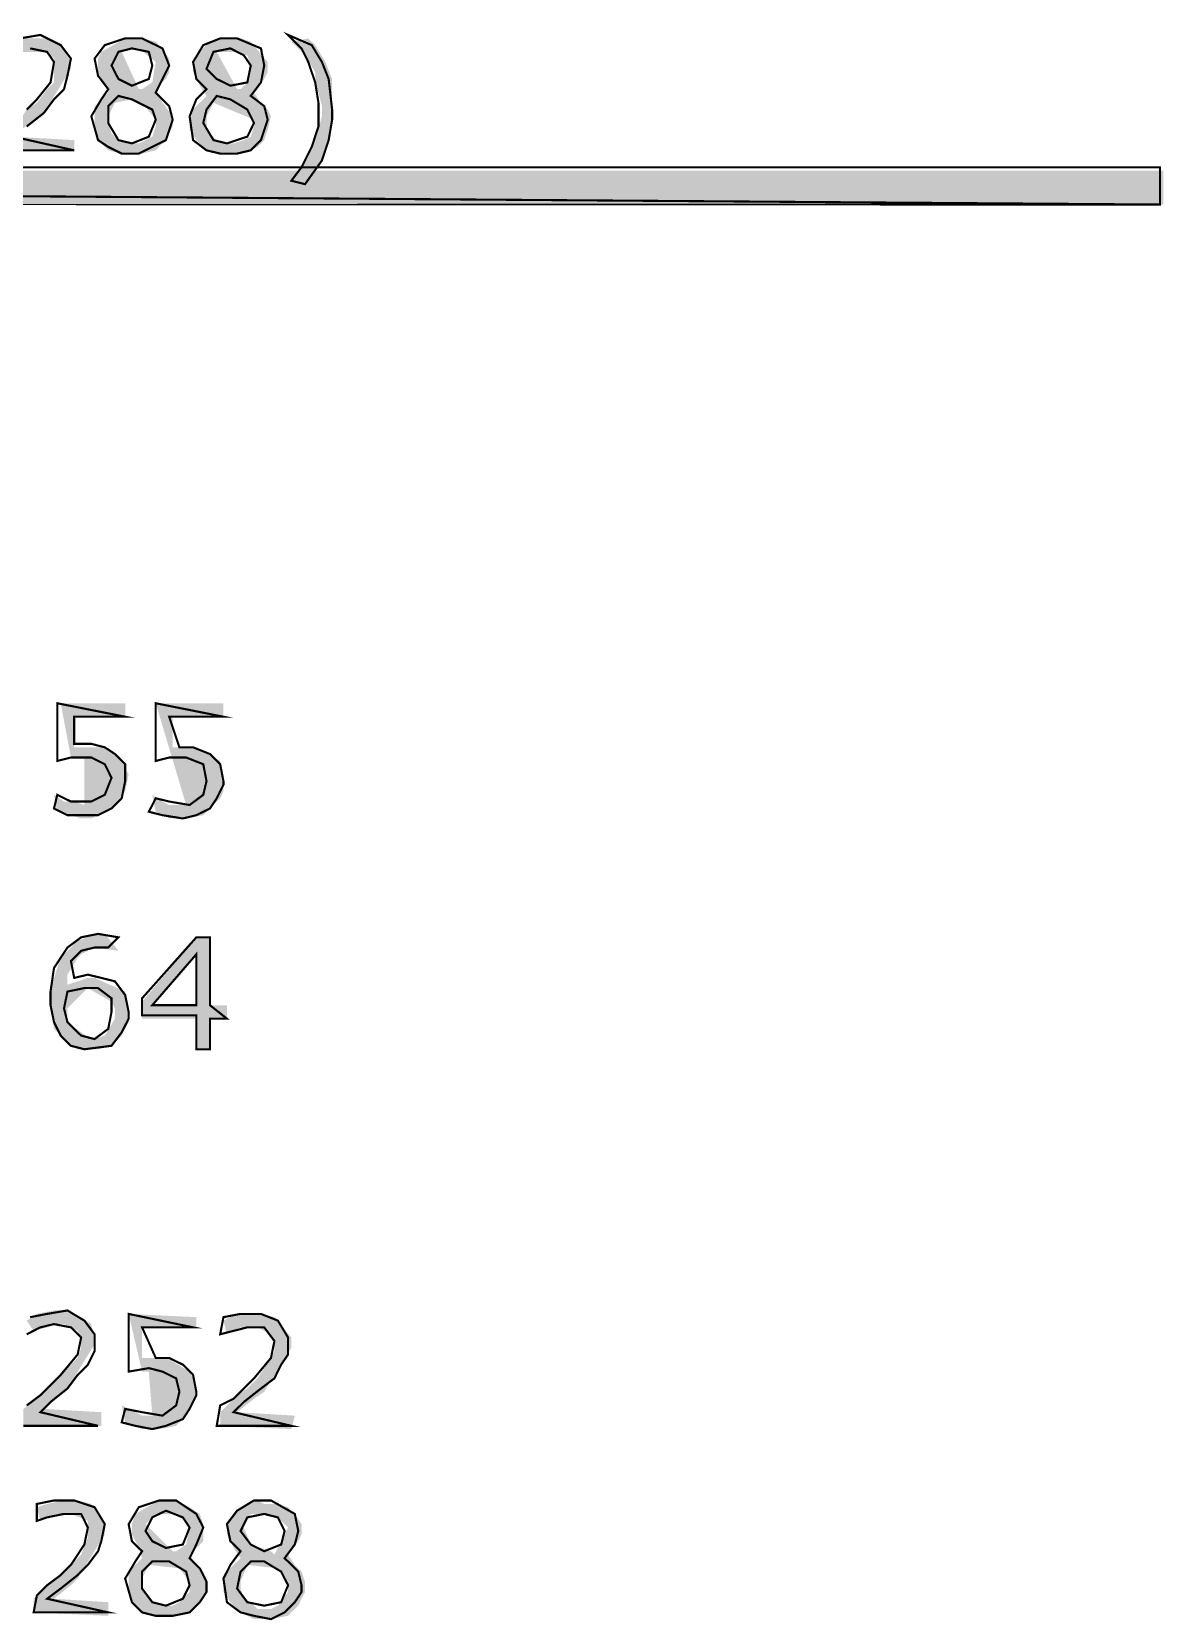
# Model space of a CAD drawing. Header units: millimetres. Extents: x 688550 to 690417, y 7458888 to 7459543.
# Drawn here: x 690329.45 to 690354.16, y 7459299.29 to 7459333.98 of the extents above; entities that cross this region are included whole.
import ezdxf

# ---------------------------------------------------------------- set-up
doc = ezdxf.new("R2010")
doc.units = ezdxf.units.MM
doc.header["$LTSCALE"] = 3
doc.header["$MEASUREMENT"] = 0
doc.layers.add('H', color=7, linetype='Continuous')
doc.layers.add('P', color=7, linetype='Continuous')

msp = doc.modelspace()

# ---------------------------------------------------------------- hatches: boundary and pattern name
at = {"layer": 'H', "linetype": 'Continuous'}
for points in [[(690330.3804570657, 7459331.388102945), (690328.7508570654, 7459331.388102945), (690328.7508570654, 7459331.761902944), (690328.9734570652, 7459331.984502946), (690329.1960570656, 7459332.055902945), (690329.3430570656, 7459332.278502947), (690329.5656570657, 7459332.425502946), (690329.7882570655, 7459332.723702945), (690329.9394570657, 7459332.870702947), (690329.9394570657, 7459333.093302946), (690329.9394570657, 7459333.240302945), (690329.9394570657, 7459333.391502945), (690329.7882570655, 7459333.538502946), (690329.5656570657, 7459333.538502946), (690329.4186570654, 7459333.538502946), (690329.2716570657, 7459333.538502946), (690329.1246570657, 7459333.462902944), (690328.9020570653, 7459333.462902944), (690328.8264570655, 7459333.685502945), (690329.0490570656, 7459333.832502947), (690329.4186570654, 7459333.832502947), (690329.7168570656, 7459333.832502947), (690329.9394570657, 7459333.761102946), (690330.0864570653, 7459333.685502945), (690330.3090570658, 7459333.315902945), (690330.3090570658, 7459333.168902943), (690329.7168570656, 7459332.202902947), (690329.4942570655, 7459332.055902945), (690329.0490570656, 7459331.686302947), (690330.3804570657, 7459331.610702947), (690330.3804570657, 7459331.388102945)], [(690331.4178570657, 7459331.316702946), (690331.1238570657, 7459331.388102945), (690330.9012570656, 7459331.610702947), (690330.8256570658, 7459331.908902943), (690330.8256570658, 7459332.055902945), (690330.8256570658, 7459332.354102947), (690331.1238570657, 7459332.648102945), (690331.2708570653, 7459332.425502946), (690331.1238570657, 7459332.131502945), (690331.1238570657, 7459331.984502946), (690331.1952570656, 7459331.761902944), (690331.3464570654, 7459331.610702947), (690331.5690570655, 7459331.539302945), (690331.7916570656, 7459331.539302945), (690331.9386570653, 7459331.610702947), (690332.0856570656, 7459331.686302947), (690332.1612570657, 7459331.908902943), (690332.1612570657, 7459332.055902945), (690331.8630570655, 7459332.425502946), (690331.6404570654, 7459332.501102943), (690331.2708570653, 7459332.425502946), (690331.1238570657, 7459332.648102945), (690331.0482570656, 7459332.799302945), (690330.9012570656, 7459333.093302946), (690330.9012570656, 7459333.391502945), (690330.9726570655, 7459333.538502946), (690331.4934570658, 7459333.832502947), (690331.8630570655, 7459333.832502947), (690332.1612570657, 7459333.761102946), (690332.2326570656, 7459333.685502945), (690332.4552570654, 7459333.391502945), (690332.4552570654, 7459333.093302946), (690332.3838570655, 7459332.946302947), (690332.1612570657, 7459332.723702945), (690332.0856570656, 7459332.870702947), (690332.1612570657, 7459333.315902945), (690331.7916570656, 7459333.614102947), (690331.5690570655, 7459333.614102947), (690331.4178570657, 7459333.538502946), (690331.7916570656, 7459332.723702945), (690331.8630570655, 7459332.723702945), (690332.0856570656, 7459332.870702947), (690332.1612570657, 7459332.723702945), (690332.3082570657, 7459332.425502946), (690332.5308570655, 7459332.131502945), (690332.5308570655, 7459331.908902943), (690332.3838570655, 7459331.610702947), (690332.3082570657, 7459331.539302945), (690332.1612570657, 7459331.388102945), (690331.8630570655, 7459331.316702946), (690331.4178570657, 7459331.316702946)], [(690333.5682570655, 7459331.316702946), (690333.2700570656, 7459331.388102945), (690333.0474570655, 7459331.610702947), (690332.9004570656, 7459331.833302943), (690332.9004570656, 7459331.984502946), (690332.9760570657, 7459332.278502947), (690333.2700570656, 7459332.576702943), (690333.4212570655, 7459332.425502946), (690333.2700570656, 7459332.131502945), (690333.2700570656, 7459331.908902943), (690333.3456570657, 7459331.761902944), (690333.4926570654, 7459331.610702947), (690333.6396570654, 7459331.539302945), (690333.8622570658, 7459331.539302945), (690334.0848570656, 7459331.610702947), (690334.2360570654, 7459331.686302947), (690334.3074570653, 7459331.908902943), (690334.3074570653, 7459332.055902945), (690333.4212570655, 7459332.425502946), (690333.2700570656, 7459332.576702943), (690333.1230570653, 7459332.799302945), (690332.9760570657, 7459333.093302946), (690332.9760570657, 7459333.315902945), (690333.1230570653, 7459333.538502946), (690333.3456570657, 7459333.761102946), (690333.6396570654, 7459333.832502947), (690334.0134570657, 7459333.832502947), (690334.2360570654, 7459333.761102946), (690334.6056570655, 7459333.315902945), (690334.6056570655, 7459333.093302946), (690334.5300570658, 7459332.946302947), (690334.3074570653, 7459332.648102945), (690334.1604570657, 7459332.870702947), (690334.2360570654, 7459333.240302945), (690334.1604570657, 7459333.462902944), (690333.8622570658, 7459333.538502946), (690333.4926570654, 7459333.538502946), (690333.9378570656, 7459332.723702945), (690334.0134570657, 7459332.723702945), (690334.1604570657, 7459332.870702947), (690334.3074570653, 7459332.648102945), (690334.4586570659, 7459332.425502946), (690334.6056570655, 7459332.278502947), (690334.6770570654, 7459332.131502945), (690334.6056570655, 7459331.833302943), (690334.5300570658, 7459331.610702947), (690334.3830570654, 7459331.463702945), (690334.2360570654, 7459331.388102945), (690333.9378570656, 7459331.316702946), (690333.5682570655, 7459331.316702946)], [(690335.0508570654, 7459330.648902946), (690335.2734570655, 7459330.871502945), (690335.4918570654, 7459331.241102943), (690335.6430570659, 7459331.610702947), (690335.7900570655, 7459332.131502945), (690335.7900570655, 7459332.354102947), (690335.7144570658, 7459332.648102945), (690335.6430570659, 7459332.870702947), (690335.6430570659, 7459333.093302946), (690335.4204570655, 7459333.462902944), (690335.1222570656, 7459333.761102946), (690335.4918570654, 7459333.832502947), (690335.6430570659, 7459333.685502945), (690335.8656570656, 7459333.315902945), (690336.0126570656, 7459332.946302947), (690336.0126570656, 7459332.501102943), (690336.0126570656, 7459331.984502946), (690335.9370570655, 7459331.610702947), (690335.8656570656, 7459331.388102945), (690335.7900570655, 7459331.165502943), (690335.5674570655, 7459330.795902945), (690335.4204570655, 7459330.648902946), (690335.0508570654, 7459330.648902946)], [(690354.1608570657, 7459330.203702945), (690242.6676570653, 7459330.947102943), (690354.1608570657, 7459330.947102943), (690354.1608570657, 7459330.203702945)], [(690242.6676570653, 7459330.203702945), (690242.6676570653, 7459330.947102943), (690354.1608570657, 7459330.203702945), (690242.6676570653, 7459330.203702945)], [(690330.5316570655, 7459316.797302943), (690330.3090570658, 7459316.868702944), (690330.0108570656, 7459316.944302944), (690329.9394570657, 7459317.313902945), (690330.1578570652, 7459317.166902946), (690330.3804570657, 7459317.166902946), (690330.6030570654, 7459317.091302943), (690330.6030570654, 7459318.128702947), (690330.3090570658, 7459318.128702947), (690330.0864570653, 7459319.313102944), (690331.4934570658, 7459319.313102944), (690331.4934570658, 7459319.019102943), (690330.3804570657, 7459319.019102943), (690330.3804570657, 7459318.351302943), (690330.7542570652, 7459318.351302943), (690330.9012570656, 7459318.351302943), (690331.0482570656, 7459318.351302943), (690331.4178570657, 7459318.053102947), (690331.5690570655, 7459317.759102943), (690331.4934570658, 7459317.389502945), (690331.2708570653, 7459317.091302943), (690331.0482570656, 7459316.944302944), (690330.7542570652, 7459316.797302943), (690330.5316570655, 7459316.797302943)], [(690332.6778570658, 7459316.797302943), (690332.4552570654, 7459316.797302943), (690332.1612570657, 7459316.944302944), (690332.0856570656, 7459317.313902945), (690332.3082570657, 7459317.166902946), (690332.4552570654, 7459317.091302943), (690332.6778570658, 7459317.091302943), (690332.8248570655, 7459317.091302943), (690332.1612570657, 7459319.313102944), (690333.6396570654, 7459319.313102944), (690333.6396570654, 7459319.019102943), (690332.5308570655, 7459319.019102943), (690332.5308570655, 7459318.351302943), (690332.8248570655, 7459318.351302943), (690333.0474570655, 7459318.351302943), (690333.1986570654, 7459318.275702943), (690333.5682570655, 7459318.053102947), (690333.6396570654, 7459317.683502943), (690333.6396570654, 7459317.536502944), (690333.6396570654, 7459317.389502945), (690333.5682570655, 7459317.238302945), (690333.4212570655, 7459317.091302943), (690333.1986570654, 7459316.868702944), (690332.8248570655, 7459316.797302943), (690332.6778570658, 7459316.797302943)], [(690330.6786570655, 7459311.757302946), (690330.4560570654, 7459311.757302946), (690330.3090570658, 7459311.832902944), (690330.2334570657, 7459311.904302943), (690329.9394570657, 7459312.202502945), (690329.8638570656, 7459312.719102944), (690329.8638570656, 7459313.017302946), (690329.9394570657, 7459313.315502943), (690330.0864570653, 7459313.756502945), (690330.4560570654, 7459314.130302944), (690330.9012570656, 7459314.277302946), (690331.0482570656, 7459314.277302946), (690331.3464570654, 7459313.907702948), (690330.8256570658, 7459313.979102947), (690330.5316570655, 7459313.832102945), (690330.4560570654, 7459313.756502945), (690330.2334570657, 7459313.386902944), (690330.2334570657, 7459313.164302945), (690330.6786570655, 7459313.315502943), (690330.8256570658, 7459313.315502943), (690331.4934570658, 7459313.017302946), (690331.5690570655, 7459312.647702943), (690331.5690570655, 7459312.349502946), (690331.4178570657, 7459312.055502946), (690331.3464570654, 7459311.979902943), (690331.1952570656, 7459311.832902944), (690330.9012570656, 7459311.757302946), (690330.8256570658, 7459311.979902943), (690331.0482570656, 7459312.055502946), (690331.2708570653, 7459312.425102946), (690331.2708570653, 7459312.647702943), (690331.1952570656, 7459312.794702944), (690330.6786570655, 7459313.092902946), (690330.2334570657, 7459312.647702943), (690330.2334570657, 7459312.425102946), (690330.3090570658, 7459312.278102945), (690330.7542570652, 7459311.979902943), (690330.8256570658, 7459311.979902943), (690330.9012570656, 7459311.757302946), (690330.6786570655, 7459311.757302946)], [(690333.3456570657, 7459311.757302946), (690333.0474570655, 7459311.757302946), (690333.0474570655, 7459312.425102946), (690331.8630570655, 7459312.425102946), (690331.8630570655, 7459312.794702944), (690332.0856570656, 7459312.719102944), (690333.0474570655, 7459312.719102944), (690333.0474570655, 7459313.832102945), (690332.0856570656, 7459312.719102944), (690331.8630570655, 7459312.794702944), (690333.0474570655, 7459314.201702943), (690333.3456570657, 7459314.201702943), (690333.3456570657, 7459312.719102944), (690333.7152570655, 7459312.719102944), (690333.7152570655, 7459312.425102946), (690333.3456570657, 7459312.425102946), (690333.3456570657, 7459311.757302946)], [(690330.9726570655, 7459303.533702943), (690329.2716570657, 7459303.533702943), (690329.2716570657, 7459303.903302947), (690329.6412570658, 7459304.201502943), (690329.8638570656, 7459304.424102945), (690330.0864570653, 7459304.646702947), (690330.3090570658, 7459304.869302943), (690330.4560570654, 7459305.016302945), (690330.5316570655, 7459305.238902947), (690330.5316570655, 7459305.385902946), (690330.4560570654, 7459305.608502945), (690330.1578570652, 7459305.755502944), (690329.9394570657, 7459305.755502944), (690329.7882570655, 7459305.684102945), (690329.4942570655, 7459305.608502945), (690329.3430570656, 7459305.831102944), (690329.5656570657, 7459305.978102946), (690329.9394570657, 7459306.053702946), (690330.2334570657, 7459306.053702946), (690330.5316570655, 7459305.906702947), (690330.7542570652, 7459305.755502944), (690330.8256570658, 7459305.461502943), (690330.8256570658, 7459305.314502947), (690330.2334570657, 7459304.348502945), (690330.0864570653, 7459304.201502943), (690329.7168570656, 7459303.903302947), (690330.9726570655, 7459303.831902945), (690330.9726570655, 7459303.533702943)], [(690332.0856570656, 7459303.462302945), (690331.8630570655, 7459303.462302945), (690331.4934570658, 7459303.609302944), (690331.4178570657, 7459303.978902947), (690331.7160570655, 7459303.831902945), (690331.8630570655, 7459303.756302945), (690332.0856570656, 7459303.756302945), (690332.0100570652, 7459304.718102946), (690331.8630570655, 7459304.718102946), (690331.5690570655, 7459305.978102946), (690333.0474570655, 7459305.906702947), (690333.0474570655, 7459305.684102945), (690331.8630570655, 7459305.684102945), (690331.8630570655, 7459305.016302945), (690332.2326570656, 7459305.016302945), (690332.4552570654, 7459305.016302945), (690332.5308570655, 7459304.940702945), (690332.9004570656, 7459304.718102946), (690332.9760570657, 7459304.571102947), (690333.0474570655, 7459304.348502945), (690333.0474570655, 7459304.201502943), (690332.9760570657, 7459304.054502944), (690332.9004570656, 7459303.903302947), (690332.8248570655, 7459303.756302945), (690332.6064570659, 7459303.533702943), (690332.2326570656, 7459303.462302945), (690332.0856570656, 7459303.462302945)], [(690335.1222570656, 7459303.462302945), (690333.5682570655, 7459303.533702943), (690333.5682570655, 7459303.831902945), (690333.7908570652, 7459304.054502944), (690333.9378570656, 7459304.201502943), (690334.1604570657, 7459304.348502945), (690334.3830570654, 7459304.571102947), (690334.5300570658, 7459304.793702943), (690334.6770570654, 7459305.016302945), (690334.7526570655, 7459305.163302944), (690334.7526570655, 7459305.385902946), (690334.6770570654, 7459305.532902942), (690334.3830570654, 7459305.684102945), (690334.2360570654, 7459305.684102945), (690334.0134570657, 7459305.684102945), (690333.8622570658, 7459305.608502945), (690333.7152570655, 7459305.532902942), (690333.6396570654, 7459305.831102944), (690333.7908570652, 7459305.906702947), (690334.1604570657, 7459305.978102946), (690334.4586570659, 7459305.978102946), (690334.7526570655, 7459305.906702947), (690335.1222570656, 7459305.461502943), (690335.1222570656, 7459305.238902947), (690334.5300570658, 7459304.277102944), (690334.3074570653, 7459304.125902943), (690333.9378570656, 7459303.831902945), (690335.1978570657, 7459303.756302945), (690335.1222570656, 7459303.462302945)], [(690331.1238570657, 7459299.384102943), (690329.4942570655, 7459299.459702946), (690329.4942570655, 7459299.757902943), (690329.7168570656, 7459299.980502944), (690330.0864570653, 7459300.274502945), (690330.3090570658, 7459300.497102944), (690330.5316570655, 7459300.719702943), (690330.6786570655, 7459301.089302947), (690330.6786570655, 7459301.311902943), (690330.6786570655, 7459301.458902945), (690330.3090570658, 7459301.610102945), (690330.1578570652, 7459301.610102945), (690330.0108570656, 7459301.610102945), (690329.8638570656, 7459301.534502945), (690329.6412570658, 7459301.458902945), (690329.5656570657, 7459301.757102947), (690329.7882570655, 7459301.828502946), (690330.1578570652, 7459301.904102946), (690330.4560570654, 7459301.904102946), (690330.7542570652, 7459301.828502946), (690331.0482570656, 7459301.387502943), (690331.0482570656, 7459301.164902944), (690330.4560570654, 7459300.198902945), (690330.3090570658, 7459300.051902943), (690329.9394570657, 7459299.757902943), (690331.1238570657, 7459299.682302945), (690331.1238570657, 7459299.384102943)], [(690332.1612570657, 7459299.384102943), (690331.8630570655, 7459299.459702946), (690331.6404570654, 7459299.682302945), (690331.5690570655, 7459299.904902944), (690331.5690570655, 7459300.198902945), (690331.5690570655, 7459300.350102945), (690331.8630570655, 7459300.644102943), (690332.0100570652, 7459300.497102944), (690331.8630570655, 7459300.198902945), (690331.8630570655, 7459299.980502944), (690331.9386570653, 7459299.829302944), (690332.0856570656, 7459299.682302945), (690332.3082570657, 7459299.606702945), (690332.5308570655, 7459299.606702945), (690332.6778570658, 7459299.682302945), (690332.9004570656, 7459299.904902944), (690332.9004570656, 7459300.127502946), (690332.6778570658, 7459300.421502947), (690332.0100570652, 7459300.497102944), (690331.8630570655, 7459300.644102943), (690331.7916570656, 7459300.866702945), (690331.6404570654, 7459301.164902944), (690331.6404570654, 7459301.387502943), (690331.7160570655, 7459301.610102945), (690332.2326570656, 7459301.904102946), (690332.6064570659, 7459301.904102946), (690332.9004570656, 7459301.757102947), (690333.1230570653, 7459301.610102945), (690333.1986570654, 7459301.387502943), (690333.1986570654, 7459301.164902944), (690333.1986570654, 7459301.013702947), (690332.9004570656, 7459300.719702943), (690332.8248570655, 7459300.942302945), (690332.9004570656, 7459301.311902943), (690332.8248570655, 7459301.458902945), (690332.5308570655, 7459301.610102945), (690332.3082570657, 7459301.610102945), (690332.1612570657, 7459301.610102945), (690331.9386570653, 7459301.387502943), (690332.5308570655, 7459300.795302946), (690332.6064570659, 7459300.795302946), (690332.8248570655, 7459300.942302945), (690332.9004570656, 7459300.719702943), (690333.0474570655, 7459300.497102944), (690333.1986570654, 7459300.350102945), (690333.2700570656, 7459300.198902945), (690333.2700570656, 7459299.904902944), (690333.1230570653, 7459299.682302945), (690332.9004570656, 7459299.459702946), (690332.6064570659, 7459299.384102943), (690332.1612570657, 7459299.384102943)], [(690334.5300570658, 7459299.312702945), (690334.3074570653, 7459299.312702945), (690334.0134570657, 7459299.459702946), (690333.7908570652, 7459299.682302945), (690333.6396570654, 7459299.904902944), (690333.6396570654, 7459300.127502946), (690333.7152570655, 7459300.350102945), (690334.0134570657, 7459300.644102943), (690334.1604570657, 7459300.497102944), (690334.0134570657, 7459300.127502946), (690334.0134570657, 7459299.980502944), (690334.0848570656, 7459299.757902943), (690334.2360570654, 7459299.682302945), (690334.3830570654, 7459299.535302946), (690334.6770570654, 7459299.535302946), (690334.8282570656, 7459299.606702945), (690335.0508570654, 7459299.904902944), (690335.0508570654, 7459300.127502946), (690334.8282570656, 7459300.421502947), (690334.1604570657, 7459300.497102944), (690334.0134570657, 7459300.644102943), (690333.8622570658, 7459300.866702945), (690333.7152570655, 7459301.164902944), (690333.7152570655, 7459301.387502943), (690333.8622570658, 7459301.610102945), (690334.0848570656, 7459301.757102947), (690334.3830570654, 7459301.904102946), (690334.5300570658, 7459301.828502946), (690334.7526570655, 7459301.828502946), (690334.6770570654, 7459301.610102945), (690334.4586570659, 7459301.610102945), (690334.2360570654, 7459301.610102945), (690334.1604570657, 7459301.458902945), (690334.0848570656, 7459301.311902943), (690334.2360570654, 7459300.942302945), (690334.6770570654, 7459300.795302946), (690334.7526570655, 7459300.719702943), (690335.0508570654, 7459301.311902943), (690334.8996570655, 7459301.458902945), (690334.6770570654, 7459301.610102945), (690334.7526570655, 7459301.828502946), (690335.0508570654, 7459301.757102947), (690335.1978570657, 7459301.610102945), (690335.3448570657, 7459301.387502943), (690335.3448570657, 7459301.164902944), (690335.2734570655, 7459301.013702947), (690335.0508570654, 7459300.719702943), (690335.1978570657, 7459300.497102944), (690335.3448570657, 7459300.350102945), (690335.4204570655, 7459300.127502946), (690335.4204570655, 7459299.904902944), (690335.2734570655, 7459299.606702945), (690335.0508570654, 7459299.384102943), (690334.6770570654, 7459299.312702945), (690334.5300570658, 7459299.312702945)]]:
    msp.add_hatch(color=256, dxfattribs=at).paths.add_polyline_path(points)

# ---------------------------------------------------------------- linework, layer by layer
at = {"layer": 'P', "const_width": 0.0462}
for points in [[(690329.3430570656, 7459331.908902943), (690329.7168570656, 7459332.202902947), (690329.9394570657, 7459332.501102943), (690330.1578570652, 7459332.723702945), (690330.2334570657, 7459333.017702946), (690330.3090570658, 7459333.391502945), (690330.0864570653, 7459333.685502945), (690329.6412570658, 7459333.908102944), (690329.1960570656, 7459333.832502947)], [(690332.5308570655, 7459332.055902945), (690332.4552570654, 7459332.354102947), (690332.1612570657, 7459332.648102945), (690332.3082570657, 7459332.946302947), (690332.4552570654, 7459333.240302945), (690332.3082570657, 7459333.614102947), (690331.8630570655, 7459333.832502947), (690331.4934570658, 7459333.832502947), (690331.0482570656, 7459333.685502945), (690330.8256570658, 7459333.391502945), (690330.9012570656, 7459333.017702946), (690331.1238570657, 7459332.723702945), (690330.9726570655, 7459332.501102943), (690330.7542570652, 7459332.131502945), (690330.9012570656, 7459331.610702947), (690331.1238570657, 7459331.463702945), (690331.4178570657, 7459331.316702946), (690331.7916570656, 7459331.316702946), (690332.0856570656, 7459331.463702945), (690332.3838570655, 7459331.610702947), (690332.5308570655, 7459332.055902945), (690332.5308570655, 7459332.055902945)], [(690334.6056570655, 7459332.055902945), (690334.5300570658, 7459332.354102947), (690334.2360570654, 7459332.576702943), (690334.4586570659, 7459332.870702947), (690334.5300570658, 7459333.240302945), (690334.4586570659, 7459333.614102947), (690333.9378570656, 7459333.832502947), (690333.5682570655, 7459333.832502947), (690333.1986570654, 7459333.685502945), (690332.9760570657, 7459333.315902945), (690333.0474570655, 7459332.946302947), (690333.2700570656, 7459332.723702945), (690333.0474570655, 7459332.501102943), (690332.9004570656, 7459332.131502945), (690332.9760570657, 7459331.610702947), (690333.2700570656, 7459331.388102945), (690333.5682570655, 7459331.316702946), (690333.9378570656, 7459331.316702946), (690334.2360570654, 7459331.388102945), (690334.4586570659, 7459331.610702947), (690334.6056570655, 7459332.055902945), (690334.6056570655, 7459332.055902945)], [(690336.0126570656, 7459332.278502947), (690335.9370570655, 7459332.946302947), (690335.7900570655, 7459333.315902945), (690335.5674570655, 7459333.685502945), (690335.0508570654, 7459333.908102944), (690335.3448570657, 7459333.614102947), (690335.4918570654, 7459333.315902945), (690335.6430570659, 7459332.870702947), (690335.7144570658, 7459332.425502946), (690335.7144570658, 7459331.908902943), (690335.5674570655, 7459331.463702945), (690335.3448570657, 7459331.018502944), (690335.1222570656, 7459330.724502946), (690335.4204570655, 7459330.648902946), (690335.7900570655, 7459331.165502943), (690335.9370570655, 7459331.610702947), (690336.0126570656, 7459332.055902945), (690336.0126570656, 7459332.278502947), (690336.0126570656, 7459332.278502947)], [(690329.4186570654, 7459333.614102947), (690329.7882570655, 7459333.538502946), (690329.9394570657, 7459333.315902945), (690329.8638570656, 7459332.870702947), (690329.5656570657, 7459332.501102943), (690329.3430570656, 7459332.278502947)], [(690332.0856570656, 7459333.240302945), (690332.0100570652, 7459332.946302947), (690331.6404570654, 7459332.799302945), (690331.3464570654, 7459332.946302947), (690331.1952570656, 7459333.240302945), (690331.3464570654, 7459333.538502946), (690331.6404570654, 7459333.614102947), (690332.0100570652, 7459333.538502946), (690332.0856570656, 7459333.240302945), (690332.0856570656, 7459333.240302945)], [(690334.2360570654, 7459333.240302945), (690334.1604570657, 7459332.870702947), (690333.7908570652, 7459332.799302945), (690333.4926570654, 7459332.946302947), (690333.2700570656, 7459333.168902943), (690333.4212570655, 7459333.538502946), (690333.7908570652, 7459333.614102947), (690334.0848570656, 7459333.462902944), (690334.2360570654, 7459333.240302945), (690334.2360570654, 7459333.240302945)], [(690332.1612570657, 7459332.055902945), (690332.0100570652, 7459331.686302947), (690331.6404570654, 7459331.539302945), (690331.3464570654, 7459331.610702947), (690331.1238570657, 7459331.984502946), (690331.1238570657, 7459332.354102947), (690331.3464570654, 7459332.576702943), (690331.6404570654, 7459332.501102943), (690332.0856570656, 7459332.278502947), (690332.1612570657, 7459332.055902945), (690332.1612570657, 7459332.055902945)], [(690334.3074570653, 7459331.984502946), (690334.1604570657, 7459331.686302947), (690333.7152570655, 7459331.539302945), (690333.4212570655, 7459331.610702947), (690333.1986570654, 7459331.984502946), (690333.2700570656, 7459332.278502947), (690333.4926570654, 7459332.576702943), (690333.7908570652, 7459332.501102943), (690334.1604570657, 7459332.278502947), (690334.3074570653, 7459331.984502946), (690334.3074570653, 7459331.984502946)], [(690330.3804570657, 7459331.388102945), (690329.0490570656, 7459331.686302947)], [(690328.7508570654, 7459331.388102945), (690330.3804570657, 7459331.388102945), (690330.3804570657, 7459331.388102945)], [(690354.0894570658, 7459330.203702945), (690242.6676570653, 7459331.018502944), (690242.6676570653, 7459330.203702945), (690354.0894570658, 7459330.203702945), (690354.0894570658, 7459330.203702945)], [(690354.0894570658, 7459330.203702945), (690354.0894570658, 7459331.018502944), (690242.6676570653, 7459331.018502944), (690354.0894570658, 7459330.203702945), (690354.0894570658, 7459330.203702945)], [(690331.4934570658, 7459317.683502943), (690331.4934570658, 7459317.981702945), (690331.2708570653, 7459318.204302944), (690331.0482570656, 7459318.351302943), (690330.7542570652, 7459318.426902943), (690330.3804570657, 7459318.426902943), (690330.3804570657, 7459319.019102943), (690331.4934570658, 7459319.019102943), (690330.0108570656, 7459319.313102944), (690330.0108570656, 7459318.053102947), (690330.3090570658, 7459318.128702947), (690330.7542570652, 7459318.128702947), (690331.0482570656, 7459317.981702945), (690331.1952570656, 7459317.683502943), (690331.0482570656, 7459317.313902945), (690330.7542570652, 7459317.166902946), (690330.3090570658, 7459317.166902946), (690330.0108570656, 7459317.313902945), (690329.9394570657, 7459317.015702943), (690330.2334570657, 7459316.868702944), (690330.6030570654, 7459316.868702944), (690330.9012570656, 7459316.868702944), (690331.1952570656, 7459317.015702943), (690331.4178570657, 7459317.238302945), (690331.4934570658, 7459317.612102944), (690331.4934570658, 7459317.683502943), (690331.4934570658, 7459317.683502943)], [(690333.6396570654, 7459317.612102944), (690333.5682570655, 7459317.981702945), (690333.3456570657, 7459318.204302944), (690332.9760570657, 7459318.351302943), (690332.6778570658, 7459318.351302943), (690332.4552570654, 7459319.019102943), (690333.6396570654, 7459319.019102943), (690332.1612570657, 7459319.313102944), (690332.1612570657, 7459318.053102947), (690332.4552570654, 7459318.128702947), (690332.8248570655, 7459318.128702947), (690333.1986570654, 7459317.981702945), (690333.2700570656, 7459317.612102944), (690333.1986570654, 7459317.313902945), (690332.9004570656, 7459317.091302943), (690332.4552570654, 7459317.166902946), (690332.1612570657, 7459317.238302945), (690332.0100570652, 7459316.944302944), (690332.3082570657, 7459316.868702944), (690332.7534570656, 7459316.797302943), (690333.0474570655, 7459316.868702944), (690333.3456570657, 7459317.015702943), (690333.4926570654, 7459317.238302945), (690333.6396570654, 7459317.536502944), (690333.6396570654, 7459317.612102944), (690333.6396570654, 7459317.612102944)], [(690331.5690570655, 7459312.572102943), (690331.4934570658, 7459312.941702946), (690331.2708570653, 7459313.239902942), (690330.9726570655, 7459313.315502943), (690330.6786570655, 7459313.386902944), (690330.3804570657, 7459313.315502943), (690330.3090570658, 7459313.685102946), (690330.5316570655, 7459313.907702948), (690330.8256570658, 7459313.979102947), (690331.1238570657, 7459313.979102947), (690331.3464570654, 7459314.201702943), (690330.9012570656, 7459314.277302946), (690330.5316570655, 7459314.201702943), (690330.2334570657, 7459313.979102947), (690329.9394570657, 7459313.533902943), (690329.8638570656, 7459313.017302946), (690329.8638570656, 7459312.719102944), (690329.9394570657, 7459312.349502946), (690330.0864570653, 7459312.055502946), (690330.3090570658, 7459311.832902944), (690330.6030570654, 7459311.757302946), (690331.1952570656, 7459311.832902944), (690331.4178570657, 7459312.126902944), (690331.5690570655, 7459312.425102946), (690331.5690570655, 7459312.572102943), (690331.5690570655, 7459312.572102943)], [(690333.7152570655, 7459312.425102946), (690333.3456570657, 7459312.719102944), (690333.3456570657, 7459314.201702943), (690333.0474570655, 7459314.201702943), (690331.8630570655, 7459312.870302944), (690331.8630570655, 7459312.496502945), (690333.0474570655, 7459312.496502945), (690333.0474570655, 7459311.757302946), (690333.3456570657, 7459311.757302946), (690333.3456570657, 7459312.425102946), (690333.7152570655, 7459312.425102946), (690333.7152570655, 7459312.425102946)], [(690333.0474570655, 7459312.719102944), (690332.0856570656, 7459312.719102944), (690333.0474570655, 7459313.832102945), (690333.0474570655, 7459312.719102944), (690333.0474570655, 7459312.719102944)], [(690331.1952570656, 7459312.572102943), (690331.1238570657, 7459312.202502945), (690330.8256570658, 7459311.979902943), (690330.5316570655, 7459312.055502946), (690330.2334570657, 7459312.349502946), (690330.1578570652, 7459312.647702943), (690330.2334570657, 7459313.017302946), (690330.6030570654, 7459313.092902946), (690330.9012570656, 7459313.092902946), (690331.1952570656, 7459312.870302944), (690331.1952570656, 7459312.572102943), (690331.1952570656, 7459312.572102943)], [(690330.9012570656, 7459303.533702943), (690329.6412570658, 7459303.831902945), (690329.8638570656, 7459304.054502944), (690330.2334570657, 7459304.348502945), (690330.4560570654, 7459304.646702947), (690330.6786570655, 7459304.869302943), (690330.8256570658, 7459305.163302944), (690330.8256570658, 7459305.532902942), (690330.6030570654, 7459305.831102944), (690330.2334570657, 7459306.053702946), (690329.7882570655, 7459305.978102946), (690329.4186570654, 7459305.906702947)], [(690333.0474570655, 7459304.277102944), (690332.9760570657, 7459304.646702947), (690332.7534570656, 7459304.869302943), (690332.4552570654, 7459305.016302945), (690332.1612570657, 7459305.016302945), (690331.8630570655, 7459305.684102945), (690332.9760570657, 7459305.684102945), (690331.5690570655, 7459305.978102946), (690331.5690570655, 7459304.718102946), (690332.0100570652, 7459304.793702943), (690332.3082570657, 7459304.718102946), (690332.6064570659, 7459304.571102947), (690332.6778570658, 7459304.277102944), (690332.6064570659, 7459303.978902947), (690332.3082570657, 7459303.756302945), (690331.8630570655, 7459303.831902945), (690331.4934570658, 7459303.903302947), (690331.4178570657, 7459303.609302944), (690331.7160570655, 7459303.533702943), (690332.0856570656, 7459303.462302945), (690332.3838570655, 7459303.533702943), (690332.7534570656, 7459303.680702945), (690332.9004570656, 7459303.903302947), (690333.0474570655, 7459304.201502943), (690333.0474570655, 7459304.277102944), (690333.0474570655, 7459304.277102944)], [(690329.3430570656, 7459305.532902942), (690329.6412570658, 7459305.684102945), (690329.9394570657, 7459305.755502944), (690330.3090570658, 7459305.684102945), (690330.5316570655, 7459305.461502943), (690330.4560570654, 7459305.091902945), (690330.0864570653, 7459304.646702947), (690329.8638570656, 7459304.424102945), (690329.6412570658, 7459304.201502943), (690329.3430570656, 7459303.978902947)], [(690335.1222570656, 7459303.533702943), (690333.8622570658, 7459303.831902945), (690334.0848570656, 7459304.054502944), (690334.4586570659, 7459304.348502945), (690334.7526570655, 7459304.571102947), (690334.8996570655, 7459304.869302943), (690335.0508570654, 7459305.091902945), (690335.0508570654, 7459305.461502943), (690334.8282570656, 7459305.831102944), (690334.4586570659, 7459305.978102946), (690334.0134570657, 7459305.978102946), (690333.6396570654, 7459305.906702947), (690333.5682570655, 7459305.532902942), (690333.8622570658, 7459305.608502945), (690334.1604570657, 7459305.684102945), (690334.5300570658, 7459305.684102945), (690334.7526570655, 7459305.385902946), (690334.6770570654, 7459305.016302945), (690334.3074570653, 7459304.571102947), (690334.0848570656, 7459304.348502945), (690333.8622570658, 7459304.125902943), (690333.5682570655, 7459303.978902947), (690333.4926570654, 7459303.533702943), (690335.1222570656, 7459303.533702943), (690335.1222570656, 7459303.533702943)], [(690329.2716570657, 7459303.533702943), (690330.9012570656, 7459303.533702943), (690330.9012570656, 7459303.533702943)], [(690331.1238570657, 7459299.459702946), (690329.7882570655, 7459299.757902943), (690330.0864570653, 7459299.980502944), (690330.4560570654, 7459300.274502945), (690330.6786570655, 7459300.497102944), (690330.9012570656, 7459300.795302946), (690330.9726570655, 7459301.013702947), (690331.0482570656, 7459301.387502943), (690330.8256570658, 7459301.757102947), (690330.3804570657, 7459301.904102946), (690329.9394570657, 7459301.904102946), (690329.5656570657, 7459301.828502946), (690329.5656570657, 7459301.458902945), (690329.7882570655, 7459301.534502945), (690330.1578570652, 7459301.610102945), (690330.5316570655, 7459301.610102945), (690330.6786570655, 7459301.311902943), (690330.6030570654, 7459300.942302945), (690330.3090570658, 7459300.497102944), (690330.0864570653, 7459300.274502945), (690329.7882570655, 7459300.051902943), (690329.5656570657, 7459299.829302944), (690329.4942570655, 7459299.459702946), (690331.1238570657, 7459299.459702946), (690331.1238570657, 7459299.459702946)], [(690333.2700570656, 7459300.127502946), (690333.1230570653, 7459300.421502947), (690332.9004570656, 7459300.644102943), (690333.0474570655, 7459300.942302945), (690333.1986570654, 7459301.311902943), (690333.0474570655, 7459301.610102945), (690332.6064570659, 7459301.904102946), (690332.2326570656, 7459301.904102946), (690331.7916570656, 7459301.757102947), (690331.5690570655, 7459301.387502943), (690331.6404570654, 7459301.013702947), (690331.8630570655, 7459300.795302946), (690331.7160570655, 7459300.572702944), (690331.4934570658, 7459300.198902945), (690331.6404570654, 7459299.682302945), (690331.8630570655, 7459299.459702946), (690332.1612570657, 7459299.384102943), (690332.5308570655, 7459299.384102943), (690332.9004570656, 7459299.459702946), (690333.1230570653, 7459299.682302945), (690333.2700570656, 7459299.904902944), (690333.2700570656, 7459300.127502946), (690333.2700570656, 7459300.127502946)], [(690335.3448570657, 7459300.051902943), (690335.2734570655, 7459300.350102945), (690334.9752570653, 7459300.644102943), (690335.1978570657, 7459300.942302945), (690335.2734570655, 7459301.236302946), (690335.1978570657, 7459301.610102945), (690334.6770570654, 7459301.904102946), (690334.3074570653, 7459301.904102946), (690333.9378570656, 7459301.681502947), (690333.7152570655, 7459301.387502943), (690333.7908570652, 7459301.013702947), (690334.0134570657, 7459300.795302946), (690333.7908570652, 7459300.497102944), (690333.6396570654, 7459300.198902945), (690333.7152570655, 7459299.682302945), (690334.0134570657, 7459299.459702946), (690334.3074570653, 7459299.384102943), (690334.6770570654, 7459299.312702945), (690334.9752570653, 7459299.459702946), (690335.1978570657, 7459299.682302945), (690335.3448570657, 7459299.904902944), (690335.3448570657, 7459300.051902943), (690335.3448570657, 7459300.051902943)], [(690332.9004570656, 7459301.311902943), (690332.7534570656, 7459300.942302945), (690332.3838570655, 7459300.866702945), (690332.0856570656, 7459301.013702947), (690331.9386570653, 7459301.236302946), (690332.0856570656, 7459301.534502945), (690332.3838570655, 7459301.681502947), (690332.7534570656, 7459301.534502945), (690332.9004570656, 7459301.311902943), (690332.9004570656, 7459301.311902943)], [(690334.9752570653, 7459301.236302946), (690334.8996570655, 7459300.942302945), (690334.5300570658, 7459300.795302946), (690334.2360570654, 7459300.942302945), (690334.0134570657, 7459301.236302946), (690334.1604570657, 7459301.534502945), (690334.5300570658, 7459301.610102945), (690334.8282570656, 7459301.534502945), (690334.9752570653, 7459301.236302946), (690334.9752570653, 7459301.236302946)], [(690332.9004570656, 7459300.051902943), (690332.7534570656, 7459299.757902943), (690332.3838570655, 7459299.606702945), (690332.0856570656, 7459299.682302945), (690331.8630570655, 7459299.980502944), (690331.8630570655, 7459300.350102945), (690332.0856570656, 7459300.572702944), (690332.4552570654, 7459300.572702944), (690332.8248570655, 7459300.350102945), (690332.9004570656, 7459300.051902943), (690332.9004570656, 7459300.051902943)], [(690335.0508570654, 7459300.051902943), (690334.8996570655, 7459299.682302945), (690334.5300570658, 7459299.606702945), (690334.1604570657, 7459299.682302945), (690333.9378570656, 7459299.980502944), (690334.0134570657, 7459300.350102945), (690334.2360570654, 7459300.572702944), (690334.5300570658, 7459300.572702944), (690334.8996570655, 7459300.350102945), (690335.0508570654, 7459300.051902943), (690335.0508570654, 7459300.051902943)]]:
    msp.add_lwpolyline(points, dxfattribs=at)

doc.saveas('drawing.dxf')
